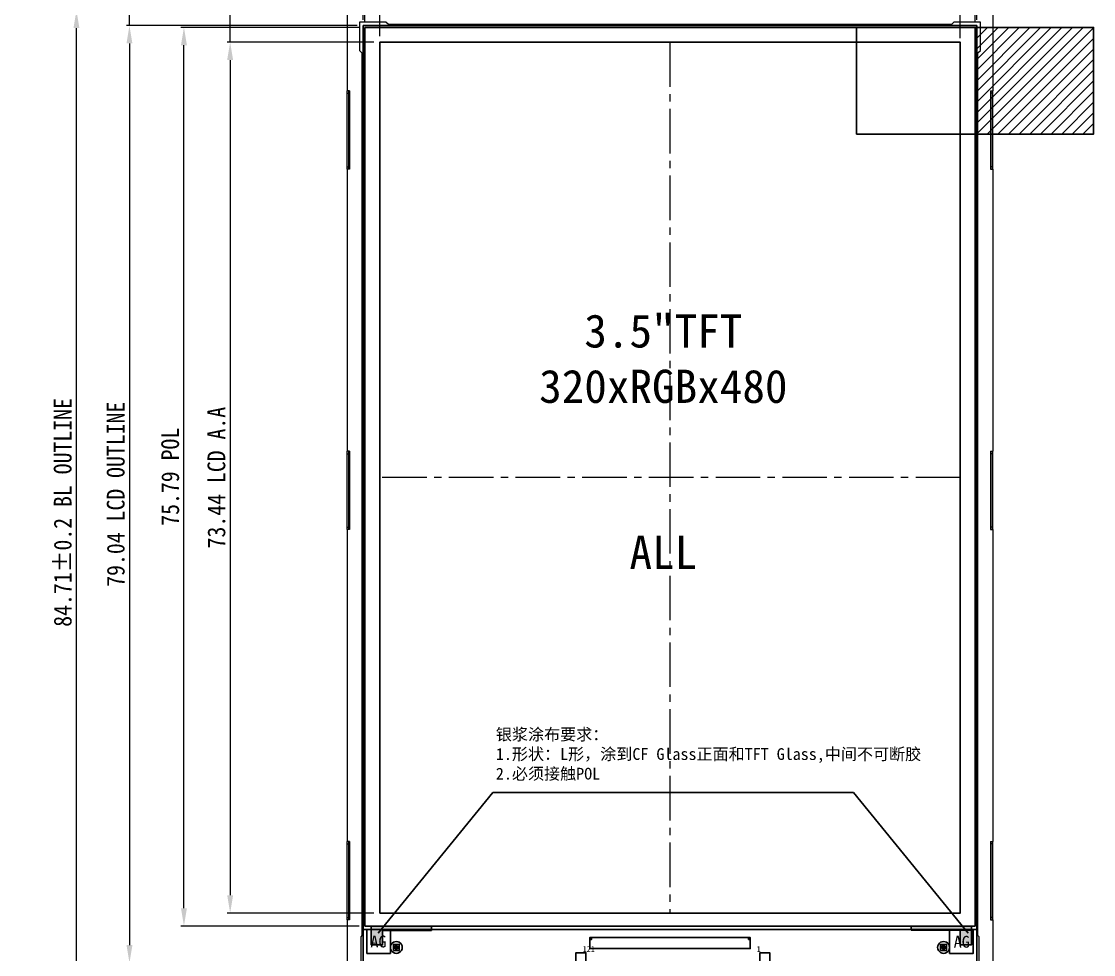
# Model space of a CAD drawing. Header units: millimetres. Extents: x 4482 to 4934, y -79 to 235.
# Drawn here: x 4550.5 to 4640.9, y 91.7 to 170.4 of the extents above; entities that cross this region are included whole.
import ezdxf
from ezdxf.enums import TextEntityAlignment as Align

# ---------------------------------------------------------------- set-up
doc = ezdxf.new("R2010")
doc.units = ezdxf.units.MM
doc.header["$PDMODE"] = 67
doc.linetypes.add('CENTER2', pattern=[1.125, 0.75, -0.125, 0.125, -0.125])
doc.layers.get('Defpoints').update_dxf_attribs({"lineweight": 18})
for name, color, linetype in [('BL', 7, 'Continuous'), ('BZ-Bottom', 181, 'Continuous'), ('DIM（标注）', 3, 'Continuous'), ('FPC', 5, 'Continuous'), ('L1', 40, 'Continuous'), ('L100', 2, 'Continuous'), ('L101', 120, 'Continuous'), ('L38', 6, 'Continuous'), ('L55', 220, 'Continuous'), ('L56', 1, 'Continuous'), ('L57', 4, 'Continuous'), ('L59', 1, 'Continuous'), ('L62', 3, 'Continuous'), ('L63', 5, 'Continuous')]:
    doc.layers.add(name, color=color, linetype=linetype)
doc.layers.add('CEN', color=1, linetype='CENTER2', lineweight=9)
doc.layers.add('dim', color=84, linetype='Continuous', lineweight=9)
doc.styles.get("Standard").update_dxf_attribs({"font": 'arial.ttf'})
doc.styles.add('STYLE1', font='', dxfattribs={"width": 0.9})
doc.styles.add('TXT', font='TXT')
doc.styles.add('宋体', font='')
doc.styles.get('STYLE1').set_extended_font_data('KaiTi_GB2312')
doc.styles.get('宋体').set_extended_font_data('宋体')
doc.dimstyles.get("Standard").update_dxf_attribs({"dimtxt": 0.18, "dimasz": 0.18, "dimexe": 0.18, "dimexo": 0.0625, "dimgap": 0.09, "dimtad": 0, "dimtih": 1, "dimtoh": 1, "dimdec": 4, "dimzin": 0, "dimdsep": 46, "dimtxsty": 'Standard', "dimcen": 0.09, "dimadec": 0, "dimazin": 0, "dimtfac": 1, "dimtdec": 4, "dimtofl": 0, "dimtmove": 0, "dimatfit": 3, "dimfxl": 1, "dimtolj": 1, "dimtzin": 0, "dimarcsym": 0})
doc.dimstyles.new('STANDARD$0', dxfattribs={"dimtxt": 1.5, "dimasz": 1.5, "dimexe": 0.25, "dimexo": 0.5, "dimgap": 0.4, "dimtad": 1, "dimzin": 9, "dimdsep": 46, "dimtxsty": 'STYLE1', "dimcen": 1.5, "dimclrd": 256, "dimclre": 256, "dimclrt": 256, "dimadec": 0, "dimazin": 0, "dimtfac": 1, "dimtmove": 0, "dimatfit": 3, "dimfxl": 1, "dimtolj": 1, "dimtzin": 0, "dimlwd": 5, "dimlwe": 5, "dimarcsym": 0})

# ---------------------------------------------------------------- blocks, each defined once
blk = doc.blocks.new('*D7')
at = {"layer": 'Defpoints', "color": 0}
for p in [(4580.722, 179.336), (4580.722, 168.608), (4629.682, 168.458)]:
    blk.add_point(p, dxfattribs=at)
at = {"layer": 'DIM（标注）', "lineweight": 5}
for p, q in [((4580.722, 169.108), (4580.722, 179.586)), ((4628.182, 179.336), (4582.222, 179.336)), ((4629.682, 168.958), (4629.682, 179.586))]:
    blk.add_line(p, q, dxfattribs=at)
at = {"layer": 'DIM（标注）'}
for points in [[(4582.222, 179.586), (4582.222, 179.086), (4580.722, 179.336)], [(4628.182, 179.586), (4628.182, 179.086), (4629.682, 179.336)]]:
    blk.add_solid(points, dxfattribs=at)
at = {"layer": 'DIM（标注）', "insert": (4605.202, 180.486), "char_height": 1.5, "attachment_point": 5, "style": 'STYLE1'}
blk.add_mtext('\\A1;48.96 LCD A.A', dxfattribs=at)
blk = doc.blocks.new('*D8')
at = {"layer": 'Defpoints', "color": 0}
for p in [(4631.082, 187.757), (4579.322, 170.008), (4631.082, 170.008)]:
    blk.add_point(p, dxfattribs=at)
at = {"layer": 'DIM（标注）', "lineweight": 5}
for p, q in [((4579.322, 170.508), (4579.322, 188.007)), ((4580.822, 187.757), (4629.582, 187.757)), ((4631.082, 170.508), (4631.082, 188.007))]:
    blk.add_line(p, q, dxfattribs=at)
at = {"layer": 'DIM（标注）'}
for points in [[(4580.822, 188.007), (4580.822, 187.507), (4579.322, 187.757)], [(4629.582, 188.007), (4629.582, 187.507), (4631.082, 187.757)]]:
    blk.add_solid(points, dxfattribs=at)
at = {"layer": 'DIM（标注）', "insert": (4605.202, 188.907), "char_height": 1.5, "attachment_point": 5, "style": 'STYLE1'}
blk.add_mtext('\\A1;51.76 LCD OUTLINE', dxfattribs=at)
blk = doc.blocks.new('*D10')
at = {"layer": 'Defpoints', "color": 0}
for p in [(4580.722, 168.608), (4568.101, 95.168), (4580.722, 95.168)]:
    blk.add_point(p, dxfattribs=at)
at = {"layer": 'DIM（标注）', "lineweight": 5}
for p, q in [((4580.222, 168.608), (4567.851, 168.608)), ((4568.101, 167.108), (4568.101, 96.668)), ((4580.222, 95.168), (4567.851, 95.168))]:
    blk.add_line(p, q, dxfattribs=at)
at = {"layer": 'DIM（标注）'}
for points in [[(4567.851, 167.108), (4568.351, 167.108), (4568.101, 168.608)], [(4567.851, 96.668), (4568.351, 96.668), (4568.101, 95.168)]]:
    blk.add_solid(points, dxfattribs=at)
at = {"layer": 'DIM（标注）', "insert": (4566.951, 131.888), "char_height": 1.5, "attachment_point": 5, "rotation": 90, "style": 'STYLE1'}
blk.add_mtext('\\A1;73.44 LCD A.A', dxfattribs=at)
blk = doc.blocks.new('*D11')
at = {"layer": 'Defpoints', "color": 0}
for p in [(4579.322, 170.008), (4559.607, 90.968), (4579.322, 90.968)]:
    blk.add_point(p, dxfattribs=at)
at = {"layer": 'DIM（标注）', "lineweight": 5}
for p, q in [((4578.822, 170.008), (4559.357, 170.008)), ((4559.607, 168.508), (4559.607, 92.468)), ((4578.822, 90.968), (4559.357, 90.968))]:
    blk.add_line(p, q, dxfattribs=at)
at = {"layer": 'DIM（标注）'}
for points in [[(4559.357, 168.508), (4559.857, 168.508), (4559.607, 170.008)], [(4559.357, 92.468), (4559.857, 92.468), (4559.607, 90.968)]]:
    blk.add_solid(points, dxfattribs=at)
at = {"layer": 'DIM（标注）', "insert": (4558.457, 130.488), "char_height": 1.5, "attachment_point": 5, "rotation": 90, "style": 'STYLE1'}
blk.add_mtext('\\A1;79.04 LCD OUTLINE', dxfattribs=at)
blk = doc.blocks.new('*D12')
at = {"layer": 'Defpoints', "color": 0}
for p in [(4555.135, 171.308), (4577.962, 171.308), (4577.962, 86.598)]:
    blk.add_point(p, dxfattribs=at)
at = {"layer": 'DIM（标注）', "lineweight": 5}
for p, q in [((4577.462, 171.308), (4554.885, 171.308)), ((4555.135, 88.098), (4555.135, 169.808)), ((4577.462, 86.598), (4554.885, 86.598))]:
    blk.add_line(p, q, dxfattribs=at)
at = {"layer": 'DIM（标注）'}
for points in [[(4554.885, 169.808), (4555.385, 169.808), (4555.135, 171.308)], [(4554.885, 88.098), (4555.385, 88.098), (4555.135, 86.598)]]:
    blk.add_solid(points, dxfattribs=at)
at = {"layer": 'DIM（标注）', "insert": (4553.985, 128.953), "char_height": 1.5, "attachment_point": 5, "rotation": 90, "style": 'STYLE1'}
blk.add_mtext('\\A1;84.71%%P0.2 BL OUTLINE', dxfattribs=at)
blk = doc.blocks.new('*D13')
at = {"layer": 'Defpoints', "color": 0}
for p in [(4577.962, 179.336), (4577.962, 171.308), (4580.722, 168.608)]:
    blk.add_point(p, dxfattribs=at)
at = {"layer": 'DIM（标注）', "lineweight": 5}
for p, q in [((4576.462, 179.336), (4570.112, 179.336)), ((4577.962, 171.808), (4577.962, 179.586)), ((4580.722, 179.336), (4577.962, 179.336)), ((4580.722, 169.108), (4580.722, 179.586)), ((4582.222, 179.336), (4583.722, 179.336))]:
    blk.add_line(p, q, dxfattribs=at)
at = {"layer": 'DIM（标注）'}
for points in [[(4576.462, 179.586), (4576.462, 179.086), (4577.962, 179.336)], [(4582.222, 179.586), (4582.222, 179.086), (4580.722, 179.336)]]:
    blk.add_solid(points, dxfattribs=at)
at = {"layer": 'DIM（标注）', "insert": (4572.537, 180.486), "char_height": 1.5, "attachment_point": 5, "style": 'STYLE1'}
blk.add_mtext('\\A1;2.76', dxfattribs=at)
blk = doc.blocks.new('*D14')
at = {"layer": 'Defpoints', "color": 0}
for p in [(4568.101, 171.308), (4577.962, 171.308), (4580.722, 168.608)]:
    blk.add_point(p, dxfattribs=at)
at = {"layer": 'DIM（标注）', "lineweight": 5}
for p, q in [((4568.101, 172.808), (4568.101, 177.937)), ((4577.462, 171.308), (4567.851, 171.308)), ((4568.101, 168.608), (4568.101, 171.308)), ((4580.222, 168.608), (4567.851, 168.608)), ((4568.101, 167.108), (4568.101, 165.608))]:
    blk.add_line(p, q, dxfattribs=at)
at = {"layer": 'DIM（标注）'}
for points in [[(4567.851, 172.808), (4568.351, 172.808), (4568.101, 171.308)], [(4567.851, 167.108), (4568.351, 167.108), (4568.101, 168.608)]]:
    blk.add_solid(points, dxfattribs=at)
at = {"layer": 'DIM（标注）', "insert": (4566.951, 176.122), "char_height": 1.5, "attachment_point": 5, "rotation": 90, "style": 'STYLE1'}
blk.add_mtext('\\A1;2.7', dxfattribs=at)
blk = doc.blocks.new('*D15')
at = {"layer": 'Defpoints', "color": 0}
for p in [(4559.607, 171.308), (4577.962, 171.308), (4579.322, 170.008)]:
    blk.add_point(p, dxfattribs=at)
at = {"layer": 'DIM（标注）', "lineweight": 5}
for p, q in [((4559.607, 172.808), (4559.607, 177.679)), ((4577.462, 171.308), (4559.357, 171.308)), ((4559.607, 170.008), (4559.607, 171.308)), ((4578.822, 170.008), (4559.357, 170.008)), ((4559.607, 168.508), (4559.607, 167.008))]:
    blk.add_line(p, q, dxfattribs=at)
at = {"layer": 'DIM（标注）'}
for points in [[(4559.357, 172.808), (4559.857, 172.808), (4559.607, 171.308)], [(4559.357, 168.508), (4559.857, 168.508), (4559.607, 170.008)]]:
    blk.add_solid(points, dxfattribs=at)
at = {"layer": 'DIM（标注）', "insert": (4558.457, 175.994), "char_height": 1.5, "attachment_point": 5, "rotation": 90, "style": 'STYLE1'}
blk.add_mtext('\\A1;1.3', dxfattribs=at)
blk = doc.blocks.new('666')
at = {"layer": 'L1'}
for points in [[(4459.88, 92.992), (4459.88, 93.042), (4459.835, 93.042), (4459.835, 93.142), (4459.735, 93.142), (4459.735, 93.244), (4459.735, 93.254), (4459.737, 93.264), (4459.739, 93.273), (4459.743, 93.282), (4459.747, 93.291), (4459.752, 93.3), (4459.758, 93.308), (4459.764, 93.315), (4459.771, 93.322), (4459.779, 93.327), (4459.788, 93.332), (4459.797, 93.337), (4459.806, 93.34), (4459.815, 93.342), (4459.825, 93.344), (4459.835, 93.344), (4459.937, 93.344), (4459.937, 93.244), (4460.037, 93.244), (4460.037, 93.199), (4460.087, 93.199), (4460.087, 93.187), (4460.037, 93.187), (4460.037, 93.142), (4459.937, 93.142), (4459.937, 93.042), (4459.892, 93.042), (4459.892, 92.992), (4459.88, 92.992)], [(4506.04, 92.992), (4506.04, 93.042), (4505.995, 93.042), (4505.995, 93.142), (4505.895, 93.142), (4505.895, 93.244), (4505.895, 93.254), (4505.897, 93.264), (4505.899, 93.273), (4505.903, 93.282), (4505.907, 93.291), (4505.912, 93.3), (4505.918, 93.308), (4505.924, 93.315), (4505.931, 93.322), (4505.939, 93.327), (4505.948, 93.332), (4505.957, 93.337), (4505.966, 93.34), (4505.975, 93.342), (4505.985, 93.344), (4505.995, 93.344), (4506.097, 93.344), (4506.097, 93.244), (4506.197, 93.244), (4506.197, 93.199), (4506.247, 93.199), (4506.247, 93.187), (4506.197, 93.187), (4506.197, 93.142), (4506.097, 93.142), (4506.097, 93.042), (4506.052, 93.042), (4506.052, 92.992), (4506.04, 92.992)]]:
    blk.add_lwpolyline(points, close=True, dxfattribs=at)
at = {"layer": 'L100'}
for points in [[(4459.636, 92.943), (4459.886, 92.943), (4459.886, 93.443), (4459.636, 93.443), (4459.636, 92.943)], [(4459.886, 93.193), (4460.136, 93.193), (4460.136, 93.443), (4459.886, 93.443), (4459.886, 93.193)], [(4459.886, 92.943), (4460.136, 92.943), (4460.136, 93.193), (4459.886, 93.193), (4459.886, 92.943)], [(4476.266, 93.91), (4476.276, 93.91), (4476.276, 93.92), (4476.266, 93.92), (4476.266, 93.91)], [(4476.266, 93.91), (4476.276, 93.91), (4476.276, 93.92), (4476.266, 93.92), (4476.266, 93.91)], [(4476.266, 93.9), (4476.276, 93.9), (4476.276, 93.91), (4476.266, 93.91), (4476.266, 93.9)], [(4476.266, 93.9), (4476.276, 93.9), (4476.276, 93.91), (4476.266, 93.91), (4476.266, 93.9)], [(4476.276, 93.91), (4476.286, 93.91), (4476.286, 93.92), (4476.276, 93.92), (4476.276, 93.91)], [(4476.276, 93.91), (4476.286, 93.91), (4476.286, 93.92), (4476.276, 93.92), (4476.276, 93.91)], [(4476.276, 93.9), (4476.286, 93.9), (4476.286, 93.91), (4476.276, 93.91), (4476.276, 93.9)], [(4476.276, 93.9), (4476.286, 93.9), (4476.286, 93.91), (4476.276, 93.91), (4476.276, 93.9)], [(4489.646, 93.91), (4489.656, 93.91), (4489.656, 93.92), (4489.646, 93.92), (4489.646, 93.91)], [(4489.646, 93.91), (4489.656, 93.91), (4489.656, 93.92), (4489.646, 93.92), (4489.646, 93.91)], [(4489.646, 93.9), (4489.656, 93.9), (4489.656, 93.91), (4489.646, 93.91), (4489.646, 93.9)], [(4489.646, 93.9), (4489.656, 93.9), (4489.656, 93.91), (4489.646, 93.91), (4489.646, 93.9)], [(4489.656, 93.91), (4489.666, 93.91), (4489.666, 93.92), (4489.656, 93.92), (4489.656, 93.91)], [(4489.656, 93.91), (4489.666, 93.91), (4489.666, 93.92), (4489.656, 93.92), (4489.656, 93.91)], [(4489.656, 93.9), (4489.666, 93.9), (4489.666, 93.91), (4489.656, 93.91), (4489.656, 93.9)], [(4489.656, 93.9), (4489.666, 93.9), (4489.666, 93.91), (4489.656, 93.91), (4489.656, 93.9)], [(4505.796, 92.943), (4506.046, 92.943), (4506.046, 93.443), (4505.796, 93.443), (4505.796, 92.943)], [(4506.046, 93.193), (4506.296, 93.193), (4506.296, 93.443), (4506.046, 93.443), (4506.046, 93.193)], [(4506.046, 92.943), (4506.296, 92.943), (4506.296, 93.193), (4506.046, 93.193), (4506.046, 92.943)]]:
    blk.add_lwpolyline(points, close=True, dxfattribs=at)
at = {"layer": 'L101'}
for points in [[(4475.028, 91.843), (4475.868, 91.843), (4475.868, 92.743), (4475.028, 92.743), (4475.028, 91.843)], [(4490.548, 91.843), (4491.388, 91.843), (4491.388, 92.743), (4490.548, 92.743), (4490.548, 91.843)]]:
    blk.add_lwpolyline(points, close=True, dxfattribs=at)
at = {"layer": 'L38'}
for points in [[(4476.196, 93.093), (4489.736, 93.093), (4489.736, 94.023), (4476.196, 94.023), (4476.196, 93.093)], [(4476.196, 93.093), (4489.736, 93.093), (4489.736, 94.023), (4476.196, 94.023), (4476.196, 93.093)], [(4476.196, 93.093), (4489.736, 93.093), (4489.736, 94.023), (4476.196, 94.023), (4476.196, 93.093)], [(4476.241, 93.925), (4476.261, 93.925), (4476.261, 93.945), (4476.241, 93.945), (4476.241, 93.925)], [(4476.241, 93.925), (4476.261, 93.925), (4476.261, 93.945), (4476.241, 93.945), (4476.241, 93.925)], [(4476.241, 93.875), (4476.261, 93.875), (4476.261, 93.895), (4476.241, 93.895), (4476.241, 93.875)], [(4476.241, 93.875), (4476.261, 93.875), (4476.261, 93.895), (4476.241, 93.895), (4476.241, 93.875)], [(4476.291, 93.925), (4476.311, 93.925), (4476.311, 93.945), (4476.291, 93.945), (4476.291, 93.925)], [(4476.291, 93.925), (4476.311, 93.925), (4476.311, 93.945), (4476.291, 93.945), (4476.291, 93.925)], [(4476.291, 93.875), (4476.311, 93.875), (4476.311, 93.895), (4476.291, 93.895), (4476.291, 93.875)], [(4476.291, 93.875), (4476.311, 93.875), (4476.311, 93.895), (4476.291, 93.895), (4476.291, 93.875)], [(4489.621, 93.925), (4489.641, 93.925), (4489.641, 93.945), (4489.621, 93.945), (4489.621, 93.925)], [(4489.621, 93.925), (4489.641, 93.925), (4489.641, 93.945), (4489.621, 93.945), (4489.621, 93.925)], [(4489.621, 93.875), (4489.641, 93.875), (4489.641, 93.895), (4489.621, 93.895), (4489.621, 93.875)], [(4489.621, 93.875), (4489.641, 93.875), (4489.641, 93.895), (4489.621, 93.895), (4489.621, 93.875)], [(4489.671, 93.925), (4489.691, 93.925), (4489.691, 93.945), (4489.671, 93.945), (4489.671, 93.925)], [(4489.671, 93.925), (4489.691, 93.925), (4489.691, 93.945), (4489.671, 93.945), (4489.671, 93.925)], [(4489.671, 93.875), (4489.691, 93.875), (4489.691, 93.895), (4489.671, 93.895), (4489.671, 93.875)], [(4489.671, 93.875), (4489.691, 93.875), (4489.691, 93.895), (4489.671, 93.895), (4489.671, 93.875)]]:
    blk.add_lwpolyline(points, close=True, dxfattribs=at)
at = {"layer": 'L55'}
for points in [[(4460.386, 93.193), (4460.369, 93.323), (4460.319, 93.443), (4460.239, 93.547), (4460.136, 93.626), (4460.015, 93.676), (4459.886, 93.693), (4459.757, 93.676), (4459.636, 93.626), (4459.532, 93.547), (4459.453, 93.443), (4459.403, 93.323), (4459.386, 93.193), (4459.403, 93.064), (4459.453, 92.943), (4459.532, 92.84), (4459.636, 92.76), (4459.757, 92.71), (4459.886, 92.693), (4460.015, 92.71), (4460.136, 92.76), (4460.239, 92.84), (4460.319, 92.943), (4460.369, 93.064), (4460.386, 93.193)], [(4476.218, 93.853), (4476.333, 93.853), (4476.333, 93.968), (4476.218, 93.968), (4476.218, 93.853)], [(4476.218, 93.853), (4476.333, 93.853), (4476.333, 93.968), (4476.218, 93.968), (4476.218, 93.853)], [(4489.598, 93.853), (4489.713, 93.853), (4489.713, 93.968), (4489.598, 93.968), (4489.598, 93.853)], [(4489.598, 93.853), (4489.713, 93.853), (4489.713, 93.968), (4489.598, 93.968), (4489.598, 93.853)], [(4506.546, 93.193), (4506.529, 93.323), (4506.479, 93.443), (4506.399, 93.547), (4506.296, 93.626), (4506.175, 93.676), (4506.046, 93.693), (4505.917, 93.676), (4505.796, 93.626), (4505.692, 93.547), (4505.613, 93.443), (4505.563, 93.323), (4505.546, 93.193), (4505.563, 93.064), (4505.613, 92.943), (4505.692, 92.84), (4505.796, 92.76), (4505.917, 92.71), (4506.046, 92.693), (4506.175, 92.71), (4506.296, 92.76), (4506.399, 92.84), (4506.479, 92.943), (4506.529, 93.064), (4506.546, 93.193)]]:
    blk.add_lwpolyline(points, close=True, dxfattribs=at)
at = {"layer": 'L56'}
blk.add_lwpolyline([(4458.486, 96.093), (4507.446, 96.093), (4507.446, 169.533), (4458.486, 169.533), (4458.486, 96.093)], close=True, dxfattribs=at)
blk.add_lwpolyline([(4458.486, 96.093), (4507.446, 96.093), (4507.446, 169.533), (4458.486, 169.533), (4458.486, 96.093)], close=True, dxfattribs=at)
at = {"layer": 'L57'}
for points in [[(4460.386, 93.193), (4460.369, 93.323), (4460.319, 93.443), (4460.239, 93.547), (4460.136, 93.626), (4460.015, 93.676), (4459.886, 93.693), (4459.757, 93.676), (4459.636, 93.626), (4459.532, 93.547), (4459.453, 93.443), (4459.403, 93.323), (4459.386, 93.193), (4459.403, 93.064), (4459.453, 92.943), (4459.532, 92.84), (4459.636, 92.76), (4459.757, 92.71), (4459.886, 92.693), (4460.015, 92.71), (4460.136, 92.76), (4460.239, 92.84), (4460.319, 92.943), (4460.369, 93.064), (4460.386, 93.193)], [(4506.546, 93.193), (4506.529, 93.323), (4506.479, 93.443), (4506.399, 93.547), (4506.296, 93.626), (4506.175, 93.676), (4506.046, 93.693), (4505.917, 93.676), (4505.796, 93.626), (4505.692, 93.547), (4505.613, 93.443), (4505.563, 93.323), (4505.546, 93.193), (4505.563, 93.064), (4505.613, 92.943), (4505.692, 92.84), (4505.796, 92.76), (4505.917, 92.71), (4506.046, 92.693), (4506.175, 92.71), (4506.296, 92.76), (4506.399, 92.84), (4506.479, 92.943), (4506.529, 93.064), (4506.546, 93.193)]]:
    blk.add_lwpolyline(points, close=True, dxfattribs=at)
at = {"layer": 'L59'}
for points in [[(4459.936, 93.343), (4459.936, 93.243), (4460.036, 93.243), (4460.036, 93.143), (4459.936, 93.143), (4459.936, 93.043), (4459.836, 93.043), (4459.836, 93.143), (4459.736, 93.143), (4459.736, 93.243), (4459.836, 93.243), (4459.836, 93.343), (4459.936, 93.343)], [(4506.096, 93.343), (4506.096, 93.243), (4506.196, 93.243), (4506.196, 93.143), (4506.096, 93.143), (4506.096, 93.043), (4505.996, 93.043), (4505.996, 93.143), (4505.896, 93.143), (4505.896, 93.243), (4505.996, 93.243), (4505.996, 93.343), (4506.096, 93.343)]]:
    blk.add_lwpolyline(points, close=True, dxfattribs=at)
at = {"layer": 'L62'}
blk.add_lwpolyline([(4457.086, 91.893), (4508.846, 91.893), (4508.846, 170.933), (4457.086, 170.933), (4457.086, 91.893)], close=True, dxfattribs=at)
blk.add_lwpolyline([(4457.086, 91.893), (4508.846, 91.893), (4508.846, 170.933), (4457.086, 170.933), (4457.086, 91.893)], close=True, dxfattribs=at)
blk.add_lwpolyline([(4457.086, 91.893), (4508.846, 91.893), (4508.846, 170.933), (4457.086, 170.933), (4457.086, 91.893)], close=True, dxfattribs=at)
at = {"layer": 'L63'}
blk.add_lwpolyline([(4457.086, 94.693), (4508.846, 94.693), (4508.846, 170.933), (4457.086, 170.933), (4457.086, 94.693)], close=True, dxfattribs=at)
blk.add_lwpolyline([(4457.086, 94.693), (4508.846, 94.693), (4508.846, 170.933), (4457.086, 170.933), (4457.086, 94.693)], close=True, dxfattribs=at)
at = {"layer": 'DIM（标注）', "char_height": 0.5, "attachment_point": 1, "style": '宋体'}
for s, insert in [('121', (4475.602, 93.308)), ('1', (4490.281, 93.305))]:
    blk.add_mtext_dynamic_manual_height_columns(s, width=1.3791, gutter_width=12.5, heights=[0], dxfattribs=dict(at, insert=insert))
at = {"layer": 'L100', "style": 'TXT'}
for p in [(4459.886, 93.193), (4506.046, 93.193)]:
    blk.add_text('ECP', height=0.2, dxfattribs=at).set_placement(p, align=Align.MIDDLE_CENTER)
blk = doc.blocks.new('GG')
at = {"layer": 'CEN', "ltscale": 5}
for p, q in [((4518.147, 194.215), (4518.147, 120.775)), ((4542.627, 157.495), (4493.667, 157.495))]:
    blk.add_line(p, q, dxfattribs=at)
at = {"layer": 'L1'}
blk.add_lwpolyline([(4541.221, 117.674), (4541.221, 117.724), (4541.176, 117.724), (4541.176, 117.824), (4541.076, 117.824), (4541.076, 117.926), (4541.076, 117.936), (4541.078, 117.945), (4541.08, 117.955), (4541.083, 117.964), (4541.088, 117.973), (4541.093, 117.981), (4541.098, 117.989), (4541.105, 117.997), (4541.112, 118.003), (4541.12, 118.009), (4541.129, 118.014), (4541.138, 118.018), (4541.147, 118.022), (4541.156, 118.024), (4541.166, 118.025), (4541.176, 118.026), (4541.278, 118.026), (4541.278, 117.926), (4541.378, 117.926), (4541.378, 117.881), (4541.428, 117.881), (4541.428, 117.869), (4541.378, 117.869), (4541.378, 117.824), (4541.278, 117.824), (4541.278, 117.724), (4541.233, 117.724), (4541.233, 117.674), (4541.221, 117.674)], close=True, dxfattribs=at)
at = {"layer": 'L100'}
for points in [[(4540.977, 117.625), (4541.227, 117.625), (4541.227, 118.125), (4540.977, 118.125), (4540.977, 117.625)], [(4541.227, 117.875), (4541.477, 117.875), (4541.477, 118.125), (4541.227, 118.125), (4541.227, 117.875)], [(4541.227, 117.625), (4541.477, 117.625), (4541.477, 117.875), (4541.227, 117.875), (4541.227, 117.625)]]:
    blk.add_lwpolyline(points, close=True, dxfattribs=at)
at = {"layer": 'L38'}
for points in [[(4492.567, 117.375), (4494.567, 117.375), (4494.567, 119.375), (4492.567, 119.375), (4492.567, 117.375)], [(4541.727, 117.375), (4543.727, 117.375), (4543.727, 119.375), (4541.727, 119.375), (4541.727, 117.375)]]:
    blk.add_lwpolyline(points, close=True, dxfattribs=at)
at = {"layer": 'L55'}
blk.add_lwpolyline([(4541.727, 117.875), (4541.71, 118.004), (4541.66, 118.125), (4541.58, 118.228), (4541.477, 118.308), (4541.356, 118.358), (4541.227, 118.375), (4541.097, 118.358), (4540.977, 118.308), (4540.873, 118.228), (4540.794, 118.125), (4540.744, 118.004), (4540.727, 117.875), (4540.744, 117.746), (4540.794, 117.625), (4540.873, 117.521), (4540.977, 117.442), (4541.097, 117.392), (4541.227, 117.375), (4541.356, 117.392), (4541.477, 117.442), (4541.58, 117.521), (4541.66, 117.625), (4541.71, 117.746), (4541.727, 117.875)], close=True, dxfattribs=at)
at = {"layer": 'L56'}
blk.add_lwpolyline([(4493.667, 120.775), (4542.627, 120.775), (4542.627, 194.215), (4493.667, 194.215), (4493.667, 120.775)], close=True, dxfattribs=at)
at = {"layer": 'L57'}
blk.add_lwpolyline([(4541.727, 117.875), (4541.71, 118.004), (4541.66, 118.125), (4541.58, 118.228), (4541.477, 118.308), (4541.356, 118.358), (4541.227, 118.375), (4541.097, 118.358), (4540.977, 118.308), (4540.873, 118.228), (4540.794, 118.125), (4540.744, 118.004), (4540.727, 117.875), (4540.744, 117.746), (4540.794, 117.625), (4540.873, 117.521), (4540.977, 117.442), (4541.097, 117.392), (4541.227, 117.375), (4541.356, 117.392), (4541.477, 117.442), (4541.58, 117.521), (4541.66, 117.625), (4541.71, 117.746), (4541.727, 117.875)], close=True, dxfattribs=at)
at = {"layer": 'L63'}
blk.add_lwpolyline([(4492.267, 119.375), (4544.027, 119.375), (4544.027, 195.615), (4492.267, 195.615), (4492.267, 119.375)], close=True, dxfattribs=at)
at = {"layer": 'DIM（标注）'}
blk.add_blockref('666', (35.181, 24.682), dxfattribs=at)
at = {"layer": 'DIM（标注）', "char_height": 1, "attachment_point": 1, "style": '宋体'}
for insert in [(4492.877, 118.876), (4542.078, 118.855)]:
    blk.add_mtext_dynamic_manual_height_columns('AG', width=1.50633, gutter_width=12.5, heights=[0], dxfattribs=dict(at, insert=insert))
at = {"layer": 'FPC', "color": 50, "lineweight": 0, "insert": (4507.11, 171.267), "char_height": 2.8, "width": 21.50549, "attachment_point": 1}
blk.add_mtext('{\\fSimSun|b0|i0|c134|p2;\\C7;  3.5"TFT\\P320xRGBx480\\P\\P\\P    ALL}', dxfattribs=at)
blk = doc.blocks.new('*D38')
at = {"layer": 'Defpoints', "color": 0}
for p in [(4579.472, 183.726), (4579.472, 169.858), (4630.932, 169.858)]:
    blk.add_point(p, dxfattribs=at)
at = {"layer": 'DIM（标注）', "lineweight": 5}
for p, q in [((4579.472, 170.358), (4579.472, 183.976)), ((4629.432, 183.726), (4580.972, 183.726)), ((4630.932, 170.358), (4630.932, 183.976))]:
    blk.add_line(p, q, dxfattribs=at)
at = {"layer": 'DIM（标注）'}
for points in [[(4580.972, 183.976), (4580.972, 183.476), (4579.472, 183.726)], [(4629.432, 183.976), (4629.432, 183.476), (4630.932, 183.726)]]:
    blk.add_solid(points, dxfattribs=at)
at = {"layer": 'DIM（标注）', "insert": (4605.202, 184.876), "char_height": 1.5, "attachment_point": 5, "style": 'STYLE1'}
blk.add_mtext('\\A1;51.46 POL', dxfattribs=at)
blk = doc.blocks.new('*D39')
at = {"layer": 'Defpoints', "color": 0}
for p in [(4564.204, 169.858), (4579.472, 169.858), (4579.472, 94.068)]:
    blk.add_point(p, dxfattribs=at)
at = {"layer": 'DIM（标注）', "lineweight": 5}
for p, q in [((4578.972, 169.858), (4563.954, 169.858)), ((4564.204, 95.568), (4564.204, 168.358)), ((4578.972, 94.068), (4563.954, 94.068))]:
    blk.add_line(p, q, dxfattribs=at)
at = {"layer": 'DIM（标注）'}
for points in [[(4563.954, 168.358), (4564.454, 168.358), (4564.204, 169.858)], [(4563.954, 95.568), (4564.454, 95.568), (4564.204, 94.068)]]:
    blk.add_solid(points, dxfattribs=at)
at = {"layer": 'DIM（标注）', "insert": (4563.054, 131.963), "char_height": 1.5, "attachment_point": 5, "rotation": 90, "style": 'STYLE1'}
blk.add_mtext('\\A1;75.79 POL', dxfattribs=at)

msp = doc.modelspace()

# ---------------------------------------------------------------- hatches: boundary and pattern name
h = msp.add_hatch()
h.set_pattern_fill('ANSI31', color=1, scale=0.2)
h.set_pattern_definition([(45, (3862.7474, 622.84205), (-0.4490128, 0.4490128), [])])
h.paths.add_polyline_path([(4630.932, 169.858), (4630.932, 160.858), (4640.932, 160.858), (4640.932, 169.858)])
at = {"layer": 'FPC'}
for points in [[(4625.553, 93.713), (4625.553, 94.063), (4630.643, 94.063), (4630.643, 92.488), (4629.683, 92.488), (4629.683, 93.713)], [(4585.092, 93.703), (4585.092, 94.053), (4580.003, 94.053), (4580.003, 92.478), (4580.963, 92.478), (4580.963, 93.703)]]:
    msp.add_hatch(color=0, dxfattribs=at).paths.add_polyline_path(points)

# ---------------------------------------------------------------- linework, layer by layer
at = {"lineweight": 5}
for p, q in [((4578.162, 164.508), (4577.962, 164.508)), ((4632.242, 164.508), (4632.442, 164.508)), ((4578.162, 157.908), (4577.962, 157.908)), ((4632.242, 157.908), (4632.442, 157.908)), ((4578.162, 134.108), (4577.962, 134.108)), ((4632.242, 134.108), (4632.442, 134.108)), ((4578.162, 127.508), (4577.962, 127.508)), ((4632.242, 127.508), (4632.442, 127.508)), ((4578.162, 101.198), (4577.962, 101.198)), ((4632.242, 101.198), (4632.442, 101.198)), ((4578.162, 94.598), (4577.962, 94.598)), ((4632.242, 94.598), (4632.442, 94.598))]:
    msp.add_line(p, q, dxfattribs=at)
at = {"color": 6}
msp.add_lwpolyline([(4579.472, 169.858), (4630.932, 169.858), (4630.932, 94.068), (4579.472, 94.068)], close=True, dxfattribs=at)
at = {"color": 1}
msp.add_lwpolyline([(4620.932, 160.858), (4640.932, 160.858), (4640.932, 169.858), (4620.932, 169.858)], close=True, dxfattribs=at)
at = {"layer": 'BL', "lineweight": 5}
for p, q in [((4577.962, 171.308), (4577.962, 164.508)), ((4632.442, 171.308), (4632.442, 164.508)), ((4581.247, 170.308), (4579.022, 170.308)), ((4579.022, 170.308), (4579.022, 167.908)), ((4581.447, 170.108), (4581.247, 170.308)), ((4628.957, 170.108), (4581.447, 170.108)), ((4629.157, 170.308), (4628.957, 170.108)), ((4631.382, 170.308), (4629.157, 170.308)), ((4631.382, 167.908), (4631.382, 170.308)), ((4579.022, 167.908), (4579.222, 167.708)), ((4579.222, 167.708), (4579.222, 93.268)), ((4631.182, 167.708), (4631.382, 167.908)), ((4631.182, 93.268), (4631.182, 167.708)), ((4578.162, 164.508), (4578.162, 157.908)), ((4632.242, 164.508), (4632.242, 157.908)), ((4578.162, 162.208), (4578.112, 162.208)), ((4632.242, 162.208), (4632.292, 162.208)), ((4578.112, 160.208), (4578.162, 160.208)), ((4632.292, 160.208), (4632.242, 160.208)), ((4577.962, 157.908), (4577.962, 134.108)), ((4632.442, 157.908), (4632.442, 134.108)), ((4578.162, 134.108), (4578.162, 127.508)), ((4632.242, 134.108), (4632.242, 127.508)), ((4578.162, 131.808), (4578.112, 131.808)), ((4632.242, 131.808), (4632.292, 131.808)), ((4578.112, 129.808), (4578.162, 129.808)), ((4632.292, 129.808), (4632.242, 129.808)), ((4577.962, 127.508), (4577.962, 101.198)), ((4632.442, 127.508), (4632.442, 101.198)), ((4578.162, 101.198), (4578.162, 94.598)), ((4632.242, 101.198), (4632.242, 94.598)), ((4578.162, 98.898), (4578.112, 98.898)), ((4632.242, 98.898), (4632.292, 98.898)), ((4578.112, 96.898), (4578.162, 96.898)), ((4632.292, 96.898), (4632.242, 96.898)), ((4577.962, 94.598), (4577.962, 86.598)), ((4632.442, 94.598), (4632.442, 86.798)), ((4579.222, 93.268), (4579.122, 93.154)), ((4579.122, 93.154), (4579.122, 88.868)), ((4631.282, 93.154), (4631.182, 93.268)), ((4631.282, 88.868), (4631.282, 93.154))]:
    msp.add_line(p, q, dxfattribs=at)
at = {"layer": 'BZ-Bottom', "lineweight": 5}
for p, q in [((4577.962, 157.908), (4577.962, 164.508)), ((4577.962, 164.308), (4578.112, 164.308)), ((4578.112, 157.908), (4578.112, 164.508)), ((4632.292, 157.908), (4632.292, 164.508)), ((4632.442, 164.308), (4632.292, 164.308)), ((4632.442, 157.908), (4632.442, 164.508)), ((4577.962, 158.108), (4578.112, 158.108)), ((4632.442, 158.108), (4632.292, 158.108)), ((4577.962, 127.508), (4577.962, 134.108)), ((4577.962, 133.908), (4578.112, 133.908)), ((4578.112, 127.508), (4578.112, 134.108)), ((4632.292, 127.508), (4632.292, 134.108)), ((4632.442, 133.908), (4632.292, 133.908)), ((4632.442, 127.508), (4632.442, 134.108)), ((4577.962, 127.708), (4578.112, 127.708)), ((4632.442, 127.708), (4632.292, 127.708)), ((4577.962, 94.598), (4577.962, 101.198)), ((4577.962, 100.998), (4578.112, 100.998)), ((4578.112, 94.598), (4578.112, 101.198)), ((4632.292, 94.598), (4632.292, 101.198)), ((4632.442, 100.998), (4632.292, 100.998)), ((4632.442, 94.598), (4632.442, 101.198)), ((4577.962, 94.798), (4578.112, 94.798)), ((4632.442, 94.798), (4632.292, 94.798))]:
    msp.add_line(p, q, dxfattribs=at)
at = {"layer": 'FPC', "color": 0}
for p, q in [((4625.553, 93.713), (4625.553, 94.063)), ((4630.643, 94.063), (4625.553, 94.063)), ((4630.643, 92.488), (4630.643, 94.063)), ((4580.003, 92.478), (4580.003, 94.053)), ((4580.003, 94.053), (4585.092, 94.053)), ((4580.963, 93.703), (4585.092, 93.703)), ((4585.092, 93.703), (4585.092, 94.053)), ((4629.683, 93.713), (4625.553, 93.713))]:
    msp.add_line(p, q, dxfattribs=at)
for points in [[(4580.963, 93.703), (4580.963, 92.478), (4580.003, 92.478), (4580.003, 93.703)], [(4629.683, 93.713), (4629.683, 92.488), (4630.643, 92.488), (4630.643, 93.713)]]:
    msp.add_lwpolyline(points, dxfattribs=at)
msp.add_lwpolyline([(4630.643, 93.713), (4629.683, 93.713), (4629.683, 92.488), (4630.643, 92.488)], close=True, dxfattribs=at)

# ---------------------------------------------------------------- block references
at = {"layer": 'DIM（标注）'}
msp.add_blockref('GG', (87.055, -25.607), dxfattribs=at)

# ---------------------------------------------------------------- texts
at = {"layer": 'dim', "color": 4, "linetype": 'Continuous', "insert": (4590.515, 110.731), "char_height": 0.9936, "width": 74.23913, "attachment_point": 1, "style": '宋体'}
msp.add_mtext('{\\fSimHei|b0|i0|c134|p2;银浆涂布要求：}\\P1.{\\fSimHei|b0|i0|c134|p2;形状：}L{\\fSimHei|b0|i0|c134|p2;形，涂到}CF Glass{\\fSimHei|b0|i0|c134|p2;正面和}TFT Glass,{\\fSimHei|b0|i0|c134|p2;中间不可断胶}\\P2.{\\fSimHei|b0|i0|c134|p2;必须接触}POL', dxfattribs=at)

# ---------------------------------------------------------------- dimensions: what is measured, and where the dimension line sits
at = {"layer": 'DIM（标注）', "color": 30}
dim = msp.add_linear_dim(base=(4631.082, 187.757), p1=(4579.322, 170.008), p2=(4631.082, 170.008), text='<> LCD OUTLINE', dimstyle='STANDARD$0', override={"dimfxl": 0.8}, dxfattribs=at)
dim.commit()
dim.dimension.update_dxf_attribs({"geometry": '*D8', "text_midpoint": (4605.202, 187.757), "dimtype": 160})
at = {"layer": 'DIM（标注）'}
dim = msp.add_linear_dim(base=(4579.472, 183.726), p1=(4630.932, 169.858), p2=(4579.472, 169.858), text='<> POL', dimstyle='STANDARD$0', dxfattribs=at)
dim.commit()
dim.dimension.update_dxf_attribs({"geometry": '*D38', "text_midpoint": (4605.202, 184.876)})
at = {"layer": 'DIM（标注）', "color": 30}
dim = msp.add_linear_dim(base=(4580.722, 179.336), p1=(4629.682, 168.458), p2=(4580.722, 168.608), text='<> LCD A.A', dimstyle='STANDARD$0', override={"dimfxl": 0.8}, dxfattribs=at)
dim.commit()
dim.dimension.update_dxf_attribs({"geometry": '*D7', "text_midpoint": (4605.202, 180.486)})
dim = msp.add_linear_dim(base=(4577.962, 179.336), p1=(4580.722, 168.608), p2=(4577.962, 171.308), dimstyle='STANDARD$0', override={"dimfxl": 0.8}, dxfattribs=at)
dim.commit()
dim.dimension.update_dxf_attribs({"geometry": '*D13', "text_midpoint": (4572.537, 180.486)})
for base, p1, picture, middle in [((4559.607, 171.308), (4579.322, 170.008), '*D15', (4558.457, 175.994)), ((4568.101, 171.308), (4580.722, 168.608), '*D14', (4566.951, 176.122))]:
    dim = msp.add_linear_dim(base=base, p1=p1, p2=(4577.962, 171.308), angle=90, dimstyle='STANDARD$0', override={"dimfxl": 0.8}, dxfattribs=at)
    dim.commit()
    dim.dimension.update_dxf_attribs({"geometry": picture, "text_midpoint": middle})
for base, p1, p2, text, picture, middle in [((4555.135, 171.308), (4577.962, 86.598), (4577.962, 171.308), '<>%%P0.2 BL OUTLINE', '*D12', (4553.985, 128.953)), ((4568.101, 95.168), (4580.722, 168.608), (4580.722, 95.168), '<> LCD A.A', '*D10', (4566.951, 131.888))]:
    dim = msp.add_linear_dim(base=base, p1=p1, p2=p2, angle=90, text=text, dimstyle='STANDARD$0', override={"dimfxl": 0.8}, dxfattribs=at)
    dim.commit()
    dim.dimension.update_dxf_attribs({"geometry": picture, "text_midpoint": middle})
dim = msp.add_linear_dim(base=(4559.607, 90.968), p1=(4579.322, 170.008), p2=(4579.322, 90.968), angle=90, text='<> LCD OUTLINE', dimstyle='STANDARD$0', override={"dimfxl": 0.8}, dxfattribs=at)
dim.commit()
dim.dimension.update_dxf_attribs({"geometry": '*D11', "text_midpoint": (4559.607, 130.488), "dimtype": 160})
at = {"layer": 'DIM（标注）'}
dim = msp.add_linear_dim(base=(4564.204, 169.858), p1=(4579.472, 94.068), p2=(4579.472, 169.858), angle=90, text='<> POL', dimstyle='STANDARD$0', dxfattribs=at)
dim.commit()
dim.dimension.update_dxf_attribs({"geometry": '*D39', "text_midpoint": (4563.054, 131.963)})

# ---------------------------------------------------------------- leaders
for points in [[(4580.581, 93.485), (4590.248, 105.347), (4614.003, 105.347)], [(4630.361, 93.485), (4620.694, 105.347), (4596.939, 105.347)]]:
    msp.add_leader(points, dimstyle='Standard', override={"dimtxt": 5, "dimgap": 0.09, "dimtad": 0, "dimtih": 0, "dimtoh": 0, "dimclrd": 3, "dimclre": 3, "dimclrt": 7}, dxfattribs=at)

doc.saveas('drawing.dxf')
